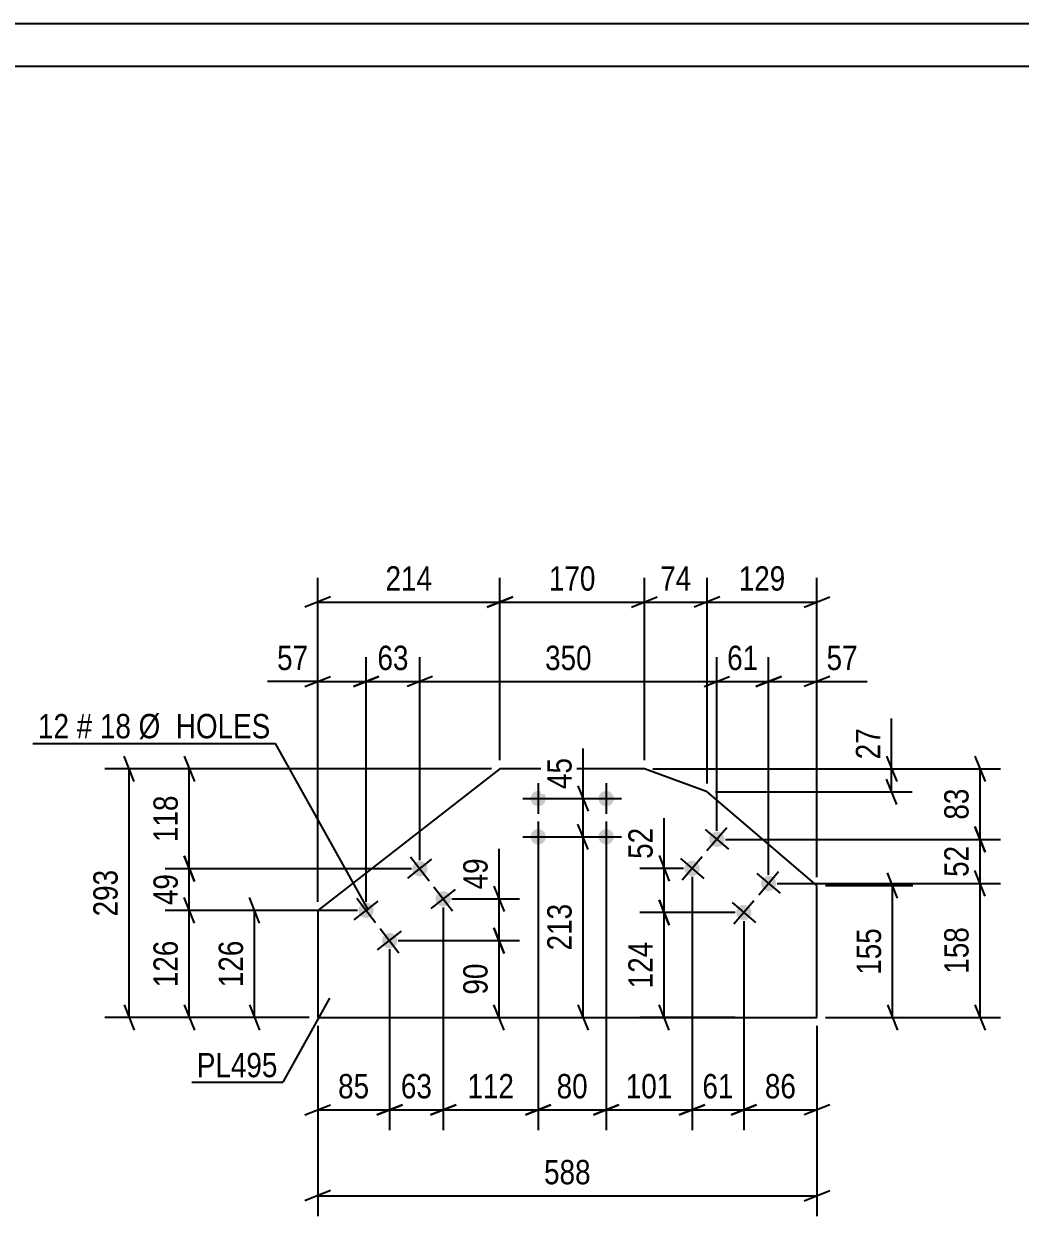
# Model space of a CAD drawing. Header units: millimetres. Extents: x 0 to 841, y 0 to 594.
# Drawn here: x 300.7 to 417.9, y 453.7 to 594 of the extents above; entities that cross this region are included whole.
import ezdxf

# ---------------------------------------------------------------- set-up
doc = ezdxf.new("R2010")
doc.units = ezdxf.units.MM
doc.styles.add('Arial Narrow', font='ARIALN.TTF', dxfattribs={"height": 0.2})

# ---------------------------------------------------------------- blocks, each defined once
blk = doc.blocks.new('Unknown-570369591-1113')
at = {"color": 5, "linetype": 'Continuous'}
for p, q in [((841, 594), (0, 594)), ((836, 589), (5, 589))]:
    blk.add_line(p, q, dxfattribs=at)
blk = doc.blocks.new('Bolt-570369591-17528 - 17524')
at = {"linetype": 'Continuous'}
for points in [[(347.99, 495.13, -1), (346.57, 494.03, -1)], [(350.75, 491.58, -1), (349.33, 490.48, -1)], [(341.67, 490.23, -1), (340.25, 489.12, -1)], [(344.43, 486.67, -1), (343.01, 485.57, -1)]]:
    blk.add_hatch(color=1, dxfattribs=at).paths.add_polyline_path(points)
at = {"color": 1, "linetype": 'Continuous'}
for p, q in [((345.86, 493.48), (348.7, 495.69)), ((346.18, 496), (348.38, 493.16)), ((339.86, 491.1), (342.06, 488.25)), ((348.62, 489.92), (351.46, 492.13)), ((348.94, 492.45), (351.14, 489.61)), ((339.54, 488.57), (342.38, 490.78)), ((342.3, 485.02), (345.14, 487.23)), ((342.62, 487.54), (344.82, 484.7))]:
    blk.add_line(p, q, dxfattribs=at)
blk = doc.blocks.new('Part-570369591-17525 - 17524')
at = {"color": 2, "linetype": 'Continuous'}
for p, q in [((356.71, 506.34), (335.26, 489.68)), ((373.71, 506.34), (356.71, 506.34)), ((381.08, 503.62), (373.71, 506.34)), ((394.02, 492.6), (381.08, 503.62)), ((394.02, 477.08), (394.02, 492.6)), ((335.26, 489.68), (335.26, 477.08)), ((335.26, 477.08), (394.02, 477.08))]:
    blk.add_line(p, q, dxfattribs=at)
blk = doc.blocks.new('Bolt-570369591-17526 - 17524')
at = {"linetype": 'Continuous'}
for points in [[(382.92, 497.46, -1), (381.55, 498.63, -1)], [(380, 494.03, -1), (378.63, 495.2, -1)], [(389.01, 492.27, -1), (387.64, 493.44, -1)], [(386.1, 488.85, -1), (384.72, 490.01, -1)]]:
    blk.add_hatch(color=1, dxfattribs=at).paths.add_polyline_path(points)
at = {"color": 1, "linetype": 'Continuous'}
for p, q in [((380.87, 499.21), (383.61, 496.88)), ((383.4, 499.41), (381.07, 496.67)), ((377.95, 495.78), (380.69, 493.45)), ((380.49, 495.99), (378.15, 493.25)), ((386.96, 494.02), (389.7, 491.69)), ((389.49, 494.23), (387.16, 491.49)), ((384.04, 490.6), (386.78, 488.26)), ((386.58, 490.8), (384.24, 488.06))]:
    blk.add_line(p, q, dxfattribs=at)
blk = doc.blocks.new('Bolt-570369591-17527 - 17524')
at = {"linetype": 'Continuous'}
for points in [[(362.11, 502.84, -1), (360.31, 502.84, -1)], [(370.11, 502.84, -1), (368.31, 502.84, -1)], [(362.11, 498.34, -1), (360.31, 498.34, -1)], [(370.11, 498.34, -1), (368.31, 498.34, -1)]]:
    blk.add_hatch(color=1, dxfattribs=at).paths.add_polyline_path(points)
at = {"color": 1, "linetype": 'Continuous'}
for p, q in [((361.21, 504.64), (361.21, 501.04)), ((369.21, 504.64), (369.21, 501.04)), ((359.41, 502.84), (363.01, 502.84)), ((367.41, 502.84), (371.01, 502.84)), ((361.21, 500.14), (361.21, 496.54)), ((369.21, 500.14), (369.21, 496.54)), ((359.41, 498.34), (363.01, 498.34)), ((367.41, 498.34), (371.01, 498.34))]:
    blk.add_line(p, q, dxfattribs=at)
blk = doc.blocks.new('StraightDimension-570369591-18300 - 17524')
at = {"color": 7, "linetype": 'Continuous'}
for p, q in [((381.08, 504.62), (381.08, 528.81)), ((394.02, 493.6), (394.02, 528.81)), ((382.58, 526.56), (379.58, 525.36)), ((392.52, 525.36), (395.52, 526.56)), ((381.08, 525.96), (394.02, 525.96))]:
    blk.add_line(p, q, dxfattribs=at)
at = {"color": 0}
blk.add_wipeout([(390.89, 526.71), (390.89, 530.91), (384.21, 530.91), (384.21, 526.71)], dxfattribs=at)
at = {"color": 3, "style": 'Arial Narrow'}
blk.add_text('129', height=2.863, dxfattribs=at).set_placement((384.81, 527.31))
blk = doc.blocks.new('StraightDimension-570369591-20585 - 17524')
at = {"color": 7, "linetype": 'Continuous'}
for p, q in [((343.72, 485.12), (343.72, 463.81)), ((335.26, 476.08), (335.26, 463.81)), ((333.76, 465.61), (336.76, 466.81)), ((335.26, 466.21), (343.72, 466.21)), ((345.22, 466.81), (342.22, 465.61))]:
    blk.add_line(p, q, dxfattribs=at)
at = {"color": 0}
blk.add_wipeout([(341.92, 466.96), (341.92, 471.16), (337.06, 471.16), (337.06, 466.96)], dxfattribs=at)
at = {"color": 3, "style": 'Arial Narrow'}
blk.add_text('85', height=2.863, dxfattribs=at).set_placement((337.66, 467.56))
blk = doc.blocks.new('StraightDimension-570369591-20554 - 17524')
at = {"color": 7, "linetype": 'Continuous'}
for p, q in [((319.54, 496.08), (320.74, 493.08)), ((346.28, 494.58), (317.29, 494.58)), ((320.14, 489.68), (320.14, 494.58)), ((320.74, 488.18), (319.54, 491.18)), ((339.96, 489.68), (317.29, 489.68))]:
    blk.add_line(p, q, dxfattribs=at)
at = {"color": 0}
blk.add_wipeout([(319.39, 494.56), (315.19, 494.56), (315.19, 489.7), (319.39, 489.7)], dxfattribs=at)
at = {"color": 3, "style": 'Arial Narrow'}
blk.add_text('49', height=2.863, rotation=90.0002, dxfattribs=at).set_placement((318.79, 490.3))
blk = doc.blocks.new('StraightDimension-570369591-18418 - 17524')
at = {"color": 7, "linetype": 'Continuous'}
for p, q in [((313.66, 504.84), (312.46, 507.84)), ((355.71, 506.34), (310.21, 506.34)), ((313.06, 477.08), (313.06, 506.34)), ((312.46, 478.58), (313.66, 475.58)), ((334.26, 477.08), (310.21, 477.08))]:
    blk.add_line(p, q, dxfattribs=at)
at = {"color": 0}
blk.add_wipeout([(312.31, 495.05), (308.11, 495.05), (308.11, 488.37), (312.31, 488.37)], dxfattribs=at)
at = {"color": 3, "style": 'Arial Narrow'}
blk.add_text('293', height=2.863, rotation=90.0002, dxfattribs=at).set_placement((311.71, 488.97))
blk = doc.blocks.new('StraightDimension-570369591-18301 - 17524')
at = {"color": 7, "linetype": 'Continuous'}
for p, q in [((373.71, 507.34), (373.71, 528.81)), ((381.08, 504.62), (381.08, 528.81)), ((372.21, 525.36), (375.21, 526.56)), ((382.58, 526.56), (379.58, 525.36)), ((373.71, 525.96), (381.08, 525.96))]:
    blk.add_line(p, q, dxfattribs=at)
at = {"color": 0}
blk.add_wipeout([(379.82, 526.71), (379.82, 530.91), (374.97, 530.91), (374.97, 526.71)], dxfattribs=at)
at = {"color": 3, "style": 'Arial Narrow'}
blk.add_text('74', height=2.863, dxfattribs=at).set_placement((375.57, 527.31))
blk = doc.blocks.new('StraightDimension-570369591-18302 - 17524')
at = {"color": 7, "linetype": 'Continuous'}
for p, q in [((356.71, 507.34), (356.71, 528.81)), ((373.71, 507.34), (373.71, 528.81)), ((358.21, 526.56), (355.21, 525.36)), ((372.21, 525.36), (375.21, 526.56)), ((356.71, 525.96), (373.71, 525.96))]:
    blk.add_line(p, q, dxfattribs=at)
at = {"color": 0}
blk.add_wipeout([(368.55, 526.71), (368.55, 530.91), (361.87, 530.91), (361.87, 526.71)], dxfattribs=at)
at = {"color": 3, "style": 'Arial Narrow'}
blk.add_text('170', height=2.863, dxfattribs=at).set_placement((362.47, 527.31))
blk = doc.blocks.new('StraightDimension-570369591-18303 - 17524')
at = {"color": 7, "linetype": 'Continuous'}
for p, q in [((335.26, 490.68), (335.26, 528.81)), ((356.71, 507.34), (356.71, 528.81)), ((336.76, 526.56), (333.76, 525.36)), ((355.21, 525.36), (358.21, 526.56)), ((335.26, 525.96), (356.71, 525.96))]:
    blk.add_line(p, q, dxfattribs=at)
at = {"color": 0}
blk.add_wipeout([(349.33, 526.71), (349.33, 530.91), (342.64, 530.91), (342.64, 526.71)], dxfattribs=at)
at = {"color": 3, "style": 'Arial Narrow'}
blk.add_text('214', height=2.863, dxfattribs=at).set_placement((343.24, 527.31))
blk = doc.blocks.new('StraightDimension-570369591-18310 - 17524')
at = {"color": 7, "linetype": 'Continuous'}
for p, q in [((335.26, 476.08), (335.26, 453.7)), ((394.02, 476.08), (394.02, 453.7)), ((336.76, 456.7), (333.76, 455.5)), ((335.26, 456.1), (394.02, 456.1)), ((392.52, 455.5), (395.52, 456.7))]:
    blk.add_line(p, q, dxfattribs=at)
at = {"color": 0}
blk.add_wipeout([(367.98, 456.85), (367.98, 461.05), (361.3, 461.05), (361.3, 456.85)], dxfattribs=at)
at = {"color": 3, "style": 'Arial Narrow'}
blk.add_text('588', height=2.863, dxfattribs=at).set_placement((361.9, 457.45))
blk = doc.blocks.new('StraightDimension-570369591-18314 - 17524')
at = {"color": 7, "linetype": 'Continuous'}
for p, q in [((402.81, 506.34), (402.81, 512.24)), ((402.81, 506.34), (402.81, 512.24)), ((402.21, 507.84), (403.41, 504.84)), ((374.71, 506.34), (405.21, 506.34)), ((403.41, 502.12), (402.21, 505.12)), ((402.81, 503.62), (402.81, 506.34)), ((382.08, 503.62), (405.21, 503.62))]:
    blk.add_line(p, q, dxfattribs=at)
at = {"color": 0}
blk.add_wipeout([(402.06, 511.72), (397.86, 511.72), (397.86, 506.86), (402.06, 506.86)], dxfattribs=at)
at = {"color": 3, "style": 'Arial Narrow'}
blk.add_text('27', height=2.863, rotation=90.0002, dxfattribs=at).set_placement((401.46, 507.46))
blk = doc.blocks.new('StraightDimension-570369591-18318 - 17524')
at = {"color": 7, "linetype": 'Continuous'}
for p, q in [((403.51, 491.1), (402.31, 494.1)), ((395.02, 492.6), (405.31, 492.6)), ((402.91, 477.08), (402.91, 492.6)), ((402.31, 478.58), (403.51, 475.58)), ((395.02, 477.08), (405.31, 477.08))]:
    blk.add_line(p, q, dxfattribs=at)
at = {"color": 0}
blk.add_wipeout([(402.16, 488.18), (397.96, 488.18), (397.96, 481.5), (402.16, 481.5)], dxfattribs=at)
at = {"color": 3, "style": 'Arial Narrow'}
blk.add_text('155', height=2.863, rotation=90.0002, dxfattribs=at).set_placement((401.56, 482.1))
blk = doc.blocks.new('StraightDimension-570369591-18323 - 17524')
at = {"color": 7, "linetype": 'Continuous'}
for p, q in [((328.42, 488.18), (327.22, 491.18)), ((334.26, 489.68), (324.97, 489.68)), ((327.82, 477.08), (327.82, 489.68)), ((327.22, 478.58), (328.42, 475.58)), ((334.26, 477.08), (324.97, 477.08))]:
    blk.add_line(p, q, dxfattribs=at)
at = {"color": 0}
blk.add_wipeout([(327.07, 486.72), (322.87, 486.72), (322.87, 480.04), (327.07, 480.04)], dxfattribs=at)
at = {"color": 3, "style": 'Arial Narrow'}
blk.add_text('126', height=2.863, rotation=90.0002, dxfattribs=at).set_placement((326.47, 480.64))
blk = doc.blocks.new('StraightDimension-570369591-20526 - 17524')
at = {"color": 7, "linetype": 'Continuous'}
for p, q in [((412.61, 507.84), (413.81, 504.84)), ((374.71, 506.34), (415.61, 506.34)), ((413.21, 498.04), (413.21, 506.34)), ((413.81, 496.54), (412.61, 499.54)), ((383.24, 498.04), (415.61, 498.04))]:
    blk.add_line(p, q, dxfattribs=at)
at = {"color": 0}
blk.add_wipeout([(412.46, 504.62), (408.26, 504.62), (408.26, 499.76), (412.46, 499.76)], dxfattribs=at)
at = {"color": 3, "style": 'Arial Narrow'}
blk.add_text('83', height=2.863, rotation=90.0002, dxfattribs=at).set_placement((411.86, 500.36))
blk = doc.blocks.new('StraightDimension-570369591-20527 - 17524')
at = {"color": 7, "linetype": 'Continuous'}
for p, q in [((412.61, 499.54), (413.81, 496.54)), ((383.24, 498.04), (415.61, 498.04)), ((413.21, 492.86), (413.21, 498.04)), ((413.81, 491.36), (412.61, 494.36)), ((389.33, 492.86), (415.61, 492.86))]:
    blk.add_line(p, q, dxfattribs=at)
at = {"color": 0}
blk.add_wipeout([(412.46, 497.88), (408.26, 497.88), (408.26, 493.02), (412.46, 493.02)], dxfattribs=at)
at = {"color": 3, "style": 'Arial Narrow'}
blk.add_text('52', height=2.863, rotation=90.0002, dxfattribs=at).set_placement((411.86, 493.62))
blk = doc.blocks.new('StraightDimension-570369591-20656 - 17524')
at = {"color": 7, "linetype": 'Continuous'}
for p, q in [((366.49, 502.84), (366.49, 508.74)), ((366.49, 502.84), (366.49, 508.74)), ((365.89, 504.34), (367.09, 501.34)), ((362.21, 502.84), (368.89, 502.84)), ((366.49, 498.34), (366.49, 502.84)), ((367.09, 496.84), (365.89, 499.84)), ((362.21, 498.34), (368.89, 498.34))]:
    blk.add_line(p, q, dxfattribs=at)
at = {"color": 0}
blk.add_wipeout([(365.74, 508.22), (361.54, 508.22), (361.54, 503.36), (365.74, 503.36)], dxfattribs=at)
at = {"color": 3, "style": 'Arial Narrow'}
blk.add_text('45', height=2.863, rotation=90.0002, dxfattribs=at).set_placement((365.14, 503.96))
blk = doc.blocks.new('StraightDimension-570369591-20528 - 17524')
at = {"color": 7, "linetype": 'Continuous'}
for p, q in [((413.81, 491.36), (412.61, 494.36)), ((389.33, 492.86), (415.61, 492.86)), ((413.21, 477.08), (413.21, 492.86)), ((412.61, 478.58), (413.81, 475.58)), ((395.02, 477.08), (415.61, 477.08))]:
    blk.add_line(p, q, dxfattribs=at)
at = {"color": 0}
blk.add_wipeout([(412.46, 488.31), (408.26, 488.31), (408.26, 481.63), (412.46, 481.63)], dxfattribs=at)
at = {"color": 3, "style": 'Arial Narrow'}
blk.add_text('158', height=2.863, rotation=90.0002, dxfattribs=at).set_placement((411.86, 482.23))
blk = doc.blocks.new('StraightDimension-570369591-20681 - 17524')
at = {"color": 7, "linetype": 'Continuous'}
for p, q in [((375.43, 490.93), (376.63, 487.93)), ((384.41, 489.43), (373.18, 489.43)), ((376.03, 477.08), (376.03, 489.43)), ((376.63, 475.58), (375.43, 478.58)), ((384.41, 477.08), (373.18, 477.08))]:
    blk.add_line(p, q, dxfattribs=at)
at = {"color": 0}
blk.add_wipeout([(375.28, 486.6), (371.08, 486.6), (371.08, 479.91), (375.28, 479.91)], dxfattribs=at)
at = {"color": 3, "style": 'Arial Narrow'}
blk.add_text('124', height=2.863, rotation=90.0002, dxfattribs=at).set_placement((374.68, 480.51))
blk = doc.blocks.new('StraightDimension-570369591-20553 - 17524')
at = {"color": 7, "linetype": 'Continuous'}
for p, q in [((319.54, 507.84), (320.74, 504.84)), ((355.71, 506.34), (317.29, 506.34)), ((320.14, 494.58), (320.14, 506.34)), ((320.74, 493.08), (319.54, 496.08)), ((346.28, 494.58), (317.29, 494.58))]:
    blk.add_line(p, q, dxfattribs=at)
at = {"color": 0}
blk.add_wipeout([(319.39, 503.8), (315.19, 503.8), (315.19, 497.12), (319.39, 497.12)], dxfattribs=at)
at = {"color": 3, "style": 'Arial Narrow'}
blk.add_text('118', height=2.863, rotation=90.0002, dxfattribs=at).set_placement((318.79, 497.72))
blk = doc.blocks.new('StraightDimension-570369591-20555 - 17524')
at = {"color": 7, "linetype": 'Continuous'}
for p, q in [((320.74, 488.18), (319.54, 491.18)), ((339.96, 489.68), (317.29, 489.68)), ((320.14, 477.08), (320.14, 489.68)), ((319.54, 478.58), (320.74, 475.58)), ((334.26, 477.08), (317.29, 477.08))]:
    blk.add_line(p, q, dxfattribs=at)
at = {"color": 0}
blk.add_wipeout([(319.39, 486.72), (315.19, 486.72), (315.19, 480.04), (319.39, 480.04)], dxfattribs=at)
at = {"color": 3, "style": 'Arial Narrow'}
blk.add_text('126', height=2.863, rotation=90.0002, dxfattribs=at).set_placement((318.79, 480.64))
blk = doc.blocks.new('StraightDimension-570369591-20707 - 17524')
at = {"color": 7, "linetype": 'Continuous'}
for p, q in [((340.96, 490.68), (340.96, 519.46)), ((347.28, 495.58), (347.28, 519.46)), ((339.46, 516.01), (342.46, 517.21)), ((340.96, 516.61), (347.28, 516.61)), ((348.78, 517.21), (345.78, 516.01))]:
    blk.add_line(p, q, dxfattribs=at)
at = {"color": 0}
blk.add_wipeout([(346.55, 517.36), (346.55, 521.56), (341.69, 521.56), (341.69, 517.36)], dxfattribs=at)
at = {"color": 3, "style": 'Arial Narrow'}
blk.add_text('63', height=2.863, dxfattribs=at).set_placement((342.29, 517.96))
blk = doc.blocks.new('StraightDimension-570369591-20579 - 17524')
at = {"color": 7, "linetype": 'Continuous'}
for p, q in [((385.41, 488.43), (385.41, 463.81)), ((394.02, 476.08), (394.02, 463.81)), ((383.91, 465.61), (386.91, 466.81)), ((385.41, 466.21), (394.02, 466.21)), ((395.52, 466.81), (392.52, 465.61))]:
    blk.add_line(p, q, dxfattribs=at)
at = {"color": 0}
blk.add_wipeout([(392.14, 466.96), (392.14, 471.16), (387.29, 471.16), (387.29, 466.96)], dxfattribs=at)
at = {"color": 3, "style": 'Arial Narrow'}
blk.add_text('86', height=2.863, dxfattribs=at).set_placement((387.89, 467.56))
blk = doc.blocks.new('StraightDimension-570369591-20708 - 17524')
at = {"color": 7, "linetype": 'Continuous'}
for p, q in [((335.26, 490.68), (335.26, 519.46)), ((340.96, 490.68), (340.96, 519.46)), ((335.26, 516.61), (329.35, 516.61)), ((335.26, 516.61), (329.35, 516.61)), ((333.76, 516.01), (336.76, 517.21)), ((335.26, 516.61), (340.96, 516.61)), ((342.46, 517.21), (339.46, 516.01))]:
    blk.add_line(p, q, dxfattribs=at)
at = {"color": 0}
blk.add_wipeout([(334.73, 517.36), (334.73, 521.56), (329.88, 521.56), (329.88, 517.36)], dxfattribs=at)
at = {"color": 3, "style": 'Arial Narrow'}
blk.add_text('57', height=2.863, dxfattribs=at).set_placement((330.48, 517.96))
blk = doc.blocks.new('StraightDimension-570369591-20580 - 17524')
at = {"color": 7, "linetype": 'Continuous'}
for p, q in [((379.32, 493.62), (379.32, 463.81)), ((385.41, 488.43), (385.41, 463.81)), ((377.82, 465.61), (380.82, 466.81)), ((379.32, 466.21), (385.41, 466.21)), ((386.91, 466.81), (383.91, 465.61))]:
    blk.add_line(p, q, dxfattribs=at)
at = {"color": 0}
blk.add_wipeout([(384.79, 466.96), (384.79, 471.16), (379.94, 471.16), (379.94, 466.96)], dxfattribs=at)
at = {"color": 3, "style": 'Arial Narrow'}
blk.add_text('61', height=2.863, dxfattribs=at).set_placement((380.54, 467.56))
blk = doc.blocks.new('StraightDimension-570369591-20581 - 17524')
at = {"color": 7, "linetype": 'Continuous'}
for p, q in [((369.21, 497.34), (369.21, 463.81)), ((379.32, 493.62), (379.32, 463.81)), ((367.71, 465.61), (370.71, 466.81)), ((369.21, 466.21), (379.32, 466.21)), ((380.82, 466.81), (377.82, 465.61))]:
    blk.add_line(p, q, dxfattribs=at)
at = {"color": 0}
blk.add_wipeout([(377.61, 466.96), (377.61, 471.16), (370.92, 471.16), (370.92, 466.96)], dxfattribs=at)
at = {"color": 3, "style": 'Arial Narrow'}
blk.add_text('101', height=2.863, dxfattribs=at).set_placement((371.52, 467.56))
blk = doc.blocks.new('StraightDimension-570369591-20582 - 17524')
at = {"color": 7, "linetype": 'Continuous'}
for p, q in [((361.21, 497.34), (361.21, 463.81)), ((369.21, 497.34), (369.21, 463.81)), ((359.71, 465.61), (362.71, 466.81)), ((361.21, 466.21), (369.21, 466.21)), ((370.71, 466.81), (367.71, 465.61))]:
    blk.add_line(p, q, dxfattribs=at)
at = {"color": 0}
blk.add_wipeout([(367.64, 466.96), (367.64, 471.16), (362.78, 471.16), (362.78, 466.96)], dxfattribs=at)
at = {"color": 3, "style": 'Arial Narrow'}
blk.add_text('80', height=2.863, dxfattribs=at).set_placement((363.38, 467.56))
blk = doc.blocks.new('StraightDimension-570369591-20583 - 17524')
at = {"color": 7, "linetype": 'Continuous'}
for p, q in [((361.21, 497.34), (361.21, 463.81)), ((350.04, 490.03), (350.04, 463.81)), ((348.54, 465.61), (351.54, 466.81)), ((350.04, 466.21), (361.21, 466.21)), ((362.71, 466.81), (359.71, 465.61))]:
    blk.add_line(p, q, dxfattribs=at)
at = {"color": 0}
blk.add_wipeout([(358.97, 466.96), (358.97, 471.16), (352.28, 471.16), (352.28, 466.96)], dxfattribs=at)
at = {"color": 3, "style": 'Arial Narrow'}
blk.add_text('112', height=2.863, dxfattribs=at).set_placement((352.88, 467.56))
blk = doc.blocks.new('StraightDimension-570369591-20584 - 17524')
at = {"color": 7, "linetype": 'Continuous'}
for p, q in [((350.04, 490.03), (350.04, 463.81)), ((343.72, 485.12), (343.72, 463.81)), ((342.22, 465.61), (345.22, 466.81)), ((343.72, 466.21), (350.04, 466.21)), ((351.54, 466.81), (348.54, 465.61))]:
    blk.add_line(p, q, dxfattribs=at)
at = {"color": 0}
blk.add_wipeout([(349.31, 466.96), (349.31, 471.16), (344.45, 471.16), (344.45, 466.96)], dxfattribs=at)
at = {"color": 3, "style": 'Arial Narrow'}
blk.add_text('63', height=2.863, dxfattribs=at).set_placement((345.05, 467.56))
blk = doc.blocks.new('StraightDimension-570369591-20632 - 17524')
at = {"color": 7, "linetype": 'Continuous'}
for p, q in [((356.6, 491.03), (356.6, 496.93)), ((356.6, 491.03), (356.6, 496.93)), ((356, 492.53), (357.2, 489.53)), ((351.04, 491.03), (359, 491.03)), ((356.6, 486.12), (356.6, 491.03)), ((357.2, 484.62), (356, 487.62)), ((344.72, 486.12), (359, 486.12))]:
    blk.add_line(p, q, dxfattribs=at)
at = {"color": 0}
blk.add_wipeout([(355.85, 496.41), (351.65, 496.41), (351.65, 491.55), (355.85, 491.55)], dxfattribs=at)
at = {"color": 3, "style": 'Arial Narrow'}
blk.add_text('49', height=2.863, rotation=90.0002, dxfattribs=at).set_placement((355.25, 492.15))
blk = doc.blocks.new('StraightDimension-570369591-20633 - 17524')
at = {"color": 7, "linetype": 'Continuous'}
for p, q in [((356, 487.62), (357.2, 484.62)), ((344.72, 486.12), (359, 486.12)), ((356.6, 477.08), (356.6, 486.12)), ((357.2, 475.58), (356, 478.58)), ((351.04, 477.08), (359, 477.08))]:
    blk.add_line(p, q, dxfattribs=at)
at = {"color": 0}
blk.add_wipeout([(355.85, 484.03), (351.65, 484.03), (351.65, 479.17), (355.85, 479.17)], dxfattribs=at)
at = {"color": 3, "style": 'Arial Narrow'}
blk.add_text('90', height=2.863, rotation=90.0002, dxfattribs=at).set_placement((355.25, 479.77))
blk = doc.blocks.new('StraightDimension-570369591-20657 - 17524')
at = {"color": 7, "linetype": 'Continuous'}
for p, q in [((367.09, 496.84), (365.89, 499.84)), ((362.21, 498.34), (368.89, 498.34)), ((366.49, 477.08), (366.49, 498.34)), ((365.89, 478.58), (367.09, 475.58)), ((362.21, 477.08), (368.89, 477.08))]:
    blk.add_line(p, q, dxfattribs=at)
at = {"color": 0}
blk.add_wipeout([(365.74, 491.05), (361.54, 491.05), (361.54, 484.37), (365.74, 484.37)], dxfattribs=at)
at = {"color": 3, "style": 'Arial Narrow'}
blk.add_text('213', height=2.863, rotation=90.0002, dxfattribs=at).set_placement((365.14, 484.97))
blk = doc.blocks.new('StraightDimension-570369591-20680 - 17524')
at = {"color": 7, "linetype": 'Continuous'}
for p, q in [((376.03, 494.62), (376.03, 500.52)), ((376.03, 494.62), (376.03, 500.52)), ((375.43, 496.12), (376.63, 493.12)), ((378.32, 494.62), (373.18, 494.62)), ((376.03, 489.43), (376.03, 494.62)), ((376.63, 487.93), (375.43, 490.93)), ((384.41, 489.43), (373.18, 489.43))]:
    blk.add_line(p, q, dxfattribs=at)
at = {"color": 0}
blk.add_wipeout([(375.28, 500), (371.08, 500), (371.08, 495.14), (375.28, 495.14)], dxfattribs=at)
at = {"color": 3, "style": 'Arial Narrow'}
blk.add_text('52', height=2.863, rotation=90.0002, dxfattribs=at).set_placement((374.68, 495.74))
blk = doc.blocks.new('StraightDimension-570369591-20704 - 17524')
at = {"color": 7, "linetype": 'Continuous'}
for p, q in [((388.33, 493.86), (388.33, 519.46)), ((394.02, 493.6), (394.02, 519.46)), ((386.83, 516.01), (389.83, 517.21)), ((388.33, 516.61), (394.02, 516.61)), ((395.52, 517.21), (392.52, 516.01)), ((394.02, 516.61), (399.93, 516.61)), ((394.02, 516.61), (399.93, 516.61))]:
    blk.add_line(p, q, dxfattribs=at)
at = {"color": 0}
blk.add_wipeout([(399.4, 517.36), (399.4, 521.56), (394.55, 521.56), (394.55, 517.36)], dxfattribs=at)
at = {"color": 3, "style": 'Arial Narrow'}
blk.add_text('57', height=2.863, dxfattribs=at).set_placement((395.15, 517.96))
blk = doc.blocks.new('StraightDimension-570369591-20705 - 17524')
at = {"color": 7, "linetype": 'Continuous'}
for p, q in [((382.24, 499.04), (382.24, 519.46)), ((388.33, 493.86), (388.33, 519.46)), ((380.74, 516.01), (383.74, 517.21)), ((382.24, 516.61), (388.33, 516.61)), ((389.83, 517.21), (386.83, 516.01))]:
    blk.add_line(p, q, dxfattribs=at)
at = {"color": 0}
blk.add_wipeout([(387.71, 517.36), (387.71, 521.56), (382.85, 521.56), (382.85, 517.36)], dxfattribs=at)
at = {"color": 3, "style": 'Arial Narrow'}
blk.add_text('61', height=2.863, dxfattribs=at).set_placement((383.45, 517.96))
blk = doc.blocks.new('StraightDimension-570369591-20706 - 17524')
at = {"color": 7, "linetype": 'Continuous'}
for p, q in [((347.28, 495.58), (347.28, 519.46)), ((382.24, 499.04), (382.24, 519.46)), ((348.78, 517.21), (345.78, 516.01)), ((347.28, 516.61), (382.24, 516.61)), ((380.74, 516.01), (383.74, 517.21))]:
    blk.add_line(p, q, dxfattribs=at)
at = {"color": 0}
blk.add_wipeout([(368.1, 517.36), (368.1, 521.56), (361.42, 521.56), (361.42, 517.36)], dxfattribs=at)
at = {"color": 3, "style": 'Arial Narrow'}
blk.add_text('350', height=2.863, dxfattribs=at).set_placement((362.02, 517.96))
blk = doc.blocks.new('Mark-570369591-18509 - 17524')
at = {"color": 0}
blk.add_wipeout([(330.54, 470.05), (330.54, 473.05), (321.03, 473.05), (321.03, 470.05)], dxfattribs=at)
blk.add_wipeout([(330.54, 470.05), (330.54, 473.05), (321.03, 473.05), (321.03, 470.05)], dxfattribs=at)
at = {"color": 30, "linetype": 'Continuous'}
for p in [(336.63, 479.36), (320.43, 469.45)]:
    blk.add_line(p, (331.14, 469.45), dxfattribs=at)
at = {"color": 3, "style": 'Arial Narrow'}
blk.add_text('PL495', height=2.863, dxfattribs=at).set_placement((321.03, 470.05))
blk = doc.blocks.new('MarkSet-570369591-20480 - 17524')
at = {"color": 0}
for points in [[(306, 509.93), (306, 512.93), (302.34, 512.93), (302.34, 509.93)], [(308.73, 509.93), (308.73, 512.93), (306.9, 512.93), (306.9, 509.93)], [(313.28, 509.93), (313.28, 512.93), (309.63, 512.93), (309.63, 509.93)], [(329.71, 509.93), (329.71, 512.93), (314.18, 512.93), (314.18, 509.93)]]:
    blk.add_wipeout(points, dxfattribs=at)
for points in [[(306, 509.93), (306, 512.93), (302.34, 512.93), (302.34, 509.93)], [(308.73, 509.93), (308.73, 512.93), (306.9, 512.93), (306.9, 509.93)], [(313.28, 509.93), (313.28, 512.93), (309.63, 512.93), (309.63, 509.93)], [(329.71, 509.93), (329.71, 512.93), (314.18, 512.93), (314.18, 509.93)]]:
    blk.add_wipeout(points, dxfattribs=at)
at = {"color": 7, "linetype": 'Continuous'}
for p in [(301.74, 509.33), (341.25, 489.7)]:
    blk.add_line(p, (330.31, 509.33), dxfattribs=at)
at = {"color": 3, "style": 'Arial Narrow'}
for s, height, p in [('12', 2.863, (302.34, 509.93)), ('#', 2.86, (306.9, 509.93)), ('18', 2.863, (309.63, 509.93)), ('Ø  HOLES', 2.863, (314.18, 509.93))]:
    blk.add_text(s, height=height, dxfattribs=at).set_placement(p)

msp = doc.modelspace()

# ---------------------------------------------------------------- block references
for name in ['Unknown-570369591-1113', 'Part-570369591-17525 - 17524', 'Bolt-570369591-17527 - 17524', 'Bolt-570369591-17526 - 17524', 'Bolt-570369591-17528 - 17524']:
    msp.add_blockref(name, (0, 0))

# ---------------------------------------------------------------- next in the draw order: block references
for name in ['StraightDimension-570369591-18300 - 17524', 'StraightDimension-570369591-20554 - 17524', 'StraightDimension-570369591-20585 - 17524']:
    msp.add_blockref(name, (0, 0))

# ---------------------------------------------------------------- next in the draw order: block references
for name in ['StraightDimension-570369591-18301 - 17524', 'StraightDimension-570369591-18418 - 17524']:
    msp.add_blockref(name, (0, 0))

# ---------------------------------------------------------------- next in the draw order: block references
for name in ['StraightDimension-570369591-18302 - 17524', 'StraightDimension-570369591-18310 - 17524']:
    msp.add_blockref(name, (0, 0))

# ---------------------------------------------------------------- next in the draw order: block references
for name in ['StraightDimension-570369591-18303 - 17524', 'StraightDimension-570369591-18314 - 17524', 'StraightDimension-570369591-20656 - 17524', 'StraightDimension-570369591-18318 - 17524']:
    msp.add_blockref(name, (0, 0))

# ---------------------------------------------------------------- next in the draw order: block references
for name in ['StraightDimension-570369591-20553 - 17524', 'StraightDimension-570369591-20526 - 17524', 'StraightDimension-570369591-18323 - 17524']:
    msp.add_blockref(name, (0, 0))

# ---------------------------------------------------------------- next in the draw order: block references
for name in ['StraightDimension-570369591-20527 - 17524', 'StraightDimension-570369591-20555 - 17524']:
    msp.add_blockref(name, (0, 0))

# ---------------------------------------------------------------- next in the draw order: block references
for name in ['StraightDimension-570369591-20707 - 17524', 'StraightDimension-570369591-20528 - 17524', 'StraightDimension-570369591-20681 - 17524', 'Mark-570369591-18509 - 17524']:
    msp.add_blockref(name, (0, 0))

# ---------------------------------------------------------------- next in the draw order: block references
for name in ['StraightDimension-570369591-20708 - 17524', 'StraightDimension-570369591-20579 - 17524']:
    msp.add_blockref(name, (0, 0))

# ---------------------------------------------------------------- next in the draw order: block references
for name in ['MarkSet-570369591-20480 - 17524', 'StraightDimension-570369591-20580 - 17524']:
    msp.add_blockref(name, (0, 0))

# ---------------------------------------------------------------- next in the draw order: block references
for name in ['StraightDimension-570369591-20704 - 17524', 'StraightDimension-570369591-20581 - 17524']:
    msp.add_blockref(name, (0, 0))

# ---------------------------------------------------------------- next in the draw order: block references
msp.add_blockref('StraightDimension-570369591-20582 - 17524', (0, 0))

# ---------------------------------------------------------------- next in the draw order: block references
for name in ['StraightDimension-570369591-20680 - 17524', 'StraightDimension-570369591-20583 - 17524']:
    msp.add_blockref(name, (0, 0))

# ---------------------------------------------------------------- next in the draw order: block references
for name in ['StraightDimension-570369591-20705 - 17524', 'StraightDimension-570369591-20657 - 17524', 'StraightDimension-570369591-20584 - 17524']:
    msp.add_blockref(name, (0, 0))

# ---------------------------------------------------------------- next in the draw order: block references
msp.add_blockref('StraightDimension-570369591-20632 - 17524', (0, 0))

# ---------------------------------------------------------------- next in the draw order: block references
for name in ['StraightDimension-570369591-20706 - 17524', 'StraightDimension-570369591-20633 - 17524']:
    msp.add_blockref(name, (0, 0))

doc.saveas('drawing.dxf')
